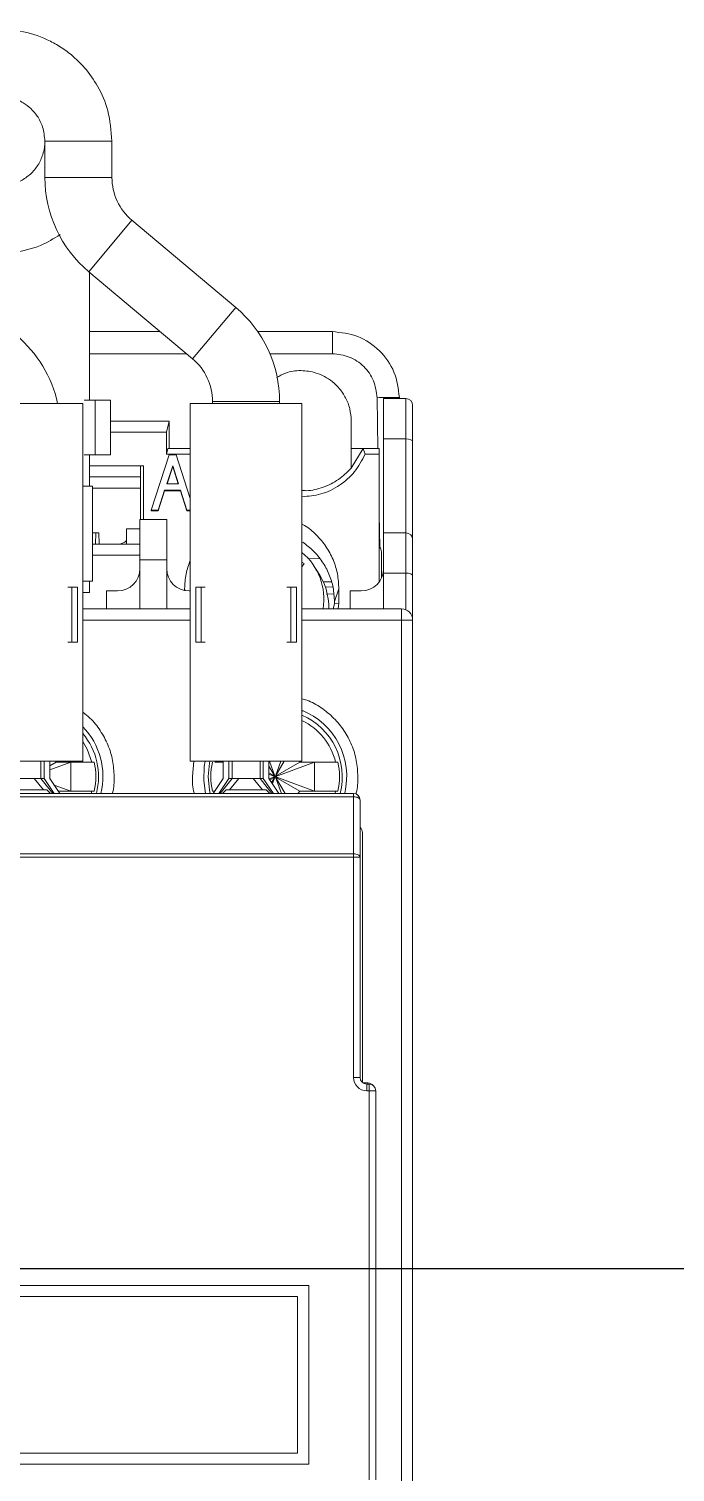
# Model space of a CAD drawing. Header units: millimetres. Extents: x 1004 to 59588, y 686 to 38112.
# Drawn here: x 44619.5 to 44648.4, y 36862.7 to 36927.2 of the extents above; entities that cross this region are included whole.
import ezdxf

# ---------------------------------------------------------------- set-up
doc = ezdxf.new("R2010")
doc.units = ezdxf.units.MM

msp = doc.modelspace()

# ---------------------------------------------------------------- linework, layer by layer
at = {"color": 7, "linetype": 'Continuous', "lineweight": 15}
for p, q in [((44620.192, 36922.205), (44620.192, 36920.58)), ((44623.192, 36922.205), (44620.192, 36922.205)), ((44623.192, 36920.58), (44623.192, 36922.205)), ((44628.727, 36914.769), (44624.085, 36918.665)), ((44622.157, 36916.367), (44626.799, 36912.471)), ((44622.192, 36910.625), (44622.192, 36916.337)), ((44622.192, 36913.689), (44625.348, 36913.689)), ((44629.713, 36913.689), (44633.05, 36913.689)), ((44621.892, 36910.479), (44616.892, 36910.479)), ((44621.892, 36894.479), (44621.892, 36910.479)), ((44622.442, 36910.625), (44621.957, 36910.625)), ((44622.442, 36908.175), (44622.442, 36910.625)), ((44623.127, 36910.625), (44622.442, 36910.625)), ((44623.127, 36908.175), (44623.127, 36910.625)), ((44626.692, 36910.479), (44626.692, 36894.479)), ((44631.692, 36910.479), (44626.692, 36910.479)), ((44627.692, 36910.556), (44627.692, 36910.479)), ((44630.692, 36910.479), (44630.692, 36910.556)), ((44631.692, 36894.479), (44631.692, 36910.479)), ((44636.342, 36910.689), (44635.342, 36910.689)), ((44635.342, 36908.889), (44635.342, 36910.689)), ((44636.05, 36910.741), (44636.051, 36910.689)), ((44636.342, 36908.889), (44636.342, 36910.689)), ((44636.642, 36910.389), (44636.642, 36908.764)), ((44623.127, 36909.688), (44625.759, 36909.688)), ((44623.127, 36909.188), (44625.634, 36909.188)), ((44625.634, 36909.188), (44625.632, 36908.204)), ((44625.759, 36909.688), (44625.634, 36909.188)), ((44625.759, 36909.688), (44625.759, 36908.46)), ((44633.894, 36908.46), (44633.895, 36909.689)), ((44625.632, 36908.204), (44625.696, 36908.46)), ((44626.692, 36908.46), (44625.696, 36908.46)), ((44633.892, 36907.58), (44634.432, 36908.46)), ((44633.892, 36907.58), (44633.892, 36908.46)), ((44633.892, 36908.46), (44634.432, 36908.46)), ((44634.432, 36908.46), (44634.518, 36908.204)), ((44634.432, 36908.46), (44635.142, 36908.46)), ((44635.142, 36908.46), (44635.142, 36908.204)), ((44635.342, 36908.889), (44636.342, 36908.889)), ((44635.342, 36904.689), (44635.342, 36908.889)), ((44636.342, 36904.689), (44636.342, 36908.889)), ((44636.642, 36908.764), (44636.642, 36904.389)), ((44622.442, 36908.175), (44621.957, 36908.175)), ((44622.192, 36906.775), (44622.192, 36908.175)), ((44623.127, 36908.175), (44622.442, 36908.175)), ((44624.942, 36905.702), (44625.754, 36908.171)), ((44625.632, 36908.204), (44626.692, 36908.204)), ((44625.754, 36908.171), (44626.069, 36908.171)), ((44626.069, 36908.171), (44626.692, 36906.231)), ((44634.518, 36908.204), (44635.142, 36908.204)), ((44635.142, 36908.204), (44635.142, 36902.489)), ((44624.604, 36907.689), (44622.192, 36907.689)), ((44622.192, 36907.189), (44624.477, 36907.189)), ((44624.477, 36905.289), (44624.477, 36907.689)), ((44624.604, 36907.689), (44624.608, 36905.289)), ((44625.647, 36906.887), (44625.91, 36907.687)), ((44625.657, 36906.887), (44625.91, 36907.656)), ((44625.91, 36907.687), (44626.166, 36906.887)), ((44625.91, 36907.687), (44625.91, 36907.656)), ((44625.91, 36907.656), (44626.156, 36906.887)), ((44622.324, 36906.775), (44621.892, 36906.775)), ((44622.324, 36902.525), (44622.324, 36906.775)), ((44625.549, 36906.591), (44625.257, 36905.702)), ((44625.257, 36905.671), (44625.549, 36906.56)), ((44626.262, 36906.591), (44625.549, 36906.591)), ((44625.549, 36906.591), (44625.549, 36906.56)), ((44625.549, 36906.56), (44626.262, 36906.56)), ((44626.166, 36906.887), (44625.647, 36906.887)), ((44626.547, 36905.702), (44626.262, 36906.591)), ((44626.262, 36906.591), (44626.262, 36906.56)), ((44626.262, 36906.56), (44626.547, 36905.671)), ((44624.442, 36905.289), (44625.642, 36905.289)), ((44624.442, 36903.489), (44624.442, 36905.289)), ((44625.257, 36905.702), (44624.942, 36905.702)), ((44624.942, 36905.671), (44624.942, 36905.702)), ((44624.942, 36905.671), (44625.257, 36905.671)), ((44625.257, 36905.702), (44625.257, 36905.671)), ((44625.642, 36905.289), (44625.642, 36903.489)), ((44626.692, 36905.702), (44626.547, 36905.702)), ((44626.547, 36905.702), (44626.547, 36905.671)), ((44626.547, 36905.671), (44626.692, 36905.671)), ((44622.324, 36904.689), (44622.475, 36904.689)), ((44622.475, 36904.689), (44622.453, 36904.189)), ((44622.475, 36904.689), (44622.602, 36904.689)), ((44622.602, 36904.689), (44622.624, 36904.189)), ((44623.842, 36904.189), (44623.842, 36904.863)), ((44624.442, 36904.863), (44623.842, 36904.863)), ((44635.342, 36904.689), (44636.342, 36904.689)), ((44635.342, 36902.889), (44635.342, 36904.689)), ((44636.342, 36902.889), (44636.342, 36904.689)), ((44622.324, 36904.189), (44624.442, 36904.189)), ((44636.642, 36904.389), (44636.642, 36902.764)), ((44624.442, 36903.689), (44622.324, 36903.689)), ((44624.442, 36903.489), (44624.442, 36901.289)), ((44625.642, 36903.489), (44624.442, 36903.489)), ((44625.642, 36901.289), (44625.642, 36903.489)), ((44631.795, 36903.312), (44631.692, 36903.381)), ((44631.692, 36903.164), (44631.795, 36903.312)), ((44631.953, 36903.538), (44632.491, 36903.528)), ((44632.393, 36902.962), (44632.21, 36903.234)), ((44635.342, 36902.889), (44636.342, 36902.889)), ((44635.342, 36901.289), (44635.342, 36902.889)), ((44636.642, 36902.764), (44636.642, 36900.789)), ((44621.221, 36902.256), (44621.399, 36902.256)), ((44621.399, 36899.805), (44621.399, 36902.256)), ((44621.646, 36902.256), (44621.399, 36902.256)), ((44621.646, 36902.256), (44621.646, 36899.805)), ((44622.324, 36902.525), (44621.892, 36902.525)), ((44621.892, 36902.025), (44622.192, 36902.025)), ((44622.192, 36902.025), (44622.192, 36902.525)), ((44623.442, 36902.089), (44622.942, 36902.089)), ((44622.942, 36902.089), (44622.942, 36901.289)), ((44626.442, 36902.109), (44626.442, 36902.186)), ((44626.692, 36902.089), (44626.642, 36902.089)), ((44626.938, 36899.805), (44626.938, 36902.256)), ((44626.938, 36902.256), (44627.184, 36902.256)), ((44627.184, 36899.805), (44627.184, 36902.256)), ((44627.184, 36902.256), (44627.363, 36902.256)), ((44631.021, 36902.256), (44631.199, 36902.256)), ((44631.199, 36899.805), (44631.199, 36902.256)), ((44631.446, 36902.256), (44631.199, 36902.256)), ((44631.446, 36902.256), (44631.446, 36899.805)), ((44633.003, 36902.502), (44632.645, 36902.503)), ((44633.075, 36902.267), (44632.736, 36902.268)), ((44632.788, 36901.94), (44633.111, 36901.956)), ((44633.342, 36902.186), (44633.145, 36901.616)), ((44633.342, 36902.186), (44633.342, 36901.544)), ((44634.342, 36902.089), (44633.842, 36902.089)), ((44633.842, 36902.089), (44633.842, 36901.289)), ((44633.093, 36901.289), (44633.144, 36901.509)), ((44633.145, 36901.616), (44633.144, 36901.509)), ((44633.144, 36901.509), (44633.342, 36901.544)), ((44633.305, 36901.289), (44633.342, 36901.544)), ((44626.692, 36901.289), (44621.892, 36901.289)), ((44636.142, 36901.289), (44631.692, 36901.289)), ((44636.142, 36900.789), (44636.142, 36901.289)), ((44636.642, 36900.789), (44636.142, 36900.789)), ((44636.142, 36900.789), (44636.142, 36842.789)), ((44636.642, 36842.789), (44636.642, 36900.789)), ((44621.221, 36899.805), (44621.399, 36899.805)), ((44621.399, 36899.805), (44621.646, 36899.805)), ((44626.938, 36899.805), (44627.184, 36899.805)), ((44627.184, 36899.805), (44627.363, 36899.805)), ((44631.021, 36899.805), (44631.199, 36899.805)), ((44631.199, 36899.805), (44631.446, 36899.805)), ((44631.752, 36896.73), (44631.692, 36896.73)), ((44621.892, 36894.479), (44616.892, 36894.479)), ((44620.16, 36893.709), (44620.16, 36894.479)), ((44620.413, 36894.479), (44620.413, 36893.709)), ((44620.413, 36894.272), (44620.702, 36894.439)), ((44620.413, 36894.093), (44621.352, 36894.439)), ((44620.702, 36894.439), (44620.662, 36894.479)), ((44620.702, 36894.439), (44622.296, 36894.439)), ((44621.352, 36893.139), (44621.352, 36894.439)), ((44622.296, 36894.439), (44622.395, 36894.439)), ((44631.692, 36894.479), (44626.692, 36894.479)), ((44628.171, 36894.439), (44627.788, 36894.439)), ((44628.171, 36893.709), (44628.171, 36894.479)), ((44628.424, 36893.709), (44628.424, 36894.479)), ((44629.96, 36893.709), (44629.96, 36894.479)), ((44630.213, 36894.479), (44630.213, 36893.709)), ((44630.474, 36893.806), (44630.213, 36894.257)), ((44630.482, 36893.814), (44630.236, 36894.479)), ((44630.747, 36894.479), (44630.502, 36893.814)), ((44630.51, 36893.806), (44630.899, 36894.479)), ((44630.51, 36893.806), (44631.602, 36894.439)), ((44630.517, 36893.799), (44632.252, 36894.439)), ((44631.602, 36894.439), (44631.562, 36894.479)), ((44631.602, 36894.439), (44633.196, 36894.439)), ((44632.252, 36893.139), (44632.252, 36894.439)), ((44633.196, 36894.439), (44633.295, 36894.439)), ((44619.696, 36893.709), (44619.709, 36893.709)), ((44619.709, 36893.709), (44620.017, 36893.709)), ((44620.017, 36893.709), (44620.16, 36893.709)), ((44620.612, 36893.039), (44620.16, 36893.709)), ((44620.413, 36893.709), (44620.863, 36893.039)), ((44627.381, 36893.039), (44627.297, 36893.611)), ((44627.721, 36893.039), (44628.171, 36893.709)), ((44628.424, 36893.709), (44627.972, 36893.039)), ((44628.567, 36893.709), (44628.424, 36893.709)), ((44628.567, 36893.709), (44628.874, 36893.709)), ((44628.874, 36893.709), (44628.888, 36893.709)), ((44629.496, 36893.709), (44629.509, 36893.709)), ((44629.509, 36893.709), (44629.817, 36893.709)), ((44629.817, 36893.709), (44629.96, 36893.709)), ((44630.412, 36893.039), (44629.96, 36893.709)), ((44630.213, 36893.958), (44630.474, 36893.806)), ((44630.213, 36893.893), (44630.467, 36893.799)), ((44630.213, 36893.709), (44630.663, 36893.039)), ((44630.226, 36893.69), (44630.467, 36893.778)), ((44630.256, 36893.645), (44630.474, 36893.771)), ((44630.334, 36893.529), (44630.474, 36893.771)), ((44630.373, 36893.47), (44630.482, 36893.764)), ((44630.474, 36893.806), (44630.467, 36893.799)), ((44630.467, 36893.799), (44630.467, 36893.778)), ((44630.467, 36893.778), (44630.474, 36893.771)), ((44630.482, 36893.814), (44630.474, 36893.806)), ((44630.474, 36893.771), (44630.482, 36893.764)), ((44630.502, 36893.814), (44630.482, 36893.814)), ((44630.482, 36893.764), (44630.502, 36893.764)), ((44630.51, 36893.806), (44630.502, 36893.814)), ((44630.502, 36893.764), (44630.51, 36893.771)), ((44630.77, 36893.039), (44630.502, 36893.764)), ((44630.517, 36893.799), (44630.51, 36893.806)), ((44630.51, 36893.771), (44630.517, 36893.778)), ((44631.602, 36893.139), (44630.51, 36893.771)), ((44630.934, 36893.039), (44630.51, 36893.771)), ((44630.517, 36893.778), (44630.517, 36893.799)), ((44632.252, 36893.139), (44630.517, 36893.778)), ((44604.792, 36893.039), (44633.992, 36893.039)), ((44618.497, 36893.199), (44620.287, 36893.199)), ((44620.447, 36893.039), (44620.287, 36893.199)), ((44621.352, 36893.139), (44620.613, 36893.411)), ((44620.796, 36893.139), (44622.296, 36893.139)), ((44622.296, 36893.139), (44622.27, 36893.039)), ((44622.395, 36893.139), (44622.296, 36893.139)), ((44627.788, 36893.139), (44627.689, 36893.139)), ((44627.788, 36893.139), (44627.788, 36893.139)), ((44628.297, 36893.199), (44628.137, 36893.039)), ((44628.297, 36893.199), (44630.087, 36893.199)), ((44630.247, 36893.039), (44630.087, 36893.199)), ((44631.502, 36893.039), (44631.602, 36893.139)), ((44631.602, 36893.139), (44633.196, 36893.139)), ((44633.196, 36893.139), (44633.17, 36893.039)), ((44633.295, 36893.139), (44633.196, 36893.139)), ((44633.992, 36892.889), (44633.992, 36893.039)), ((44633.992, 36892.889), (44604.792, 36892.889)), ((44633.992, 36890.337), (44633.992, 36892.889)), ((44634.292, 36892.739), (44634.292, 36890.187)), ((44634.392, 36891.289), (44634.392, 36880.115)), ((44604.792, 36890.337), (44633.992, 36890.337)), ((44633.992, 36890.187), (44604.792, 36890.187)), ((44633.992, 36890.187), (44633.992, 36890.337)), ((44633.992, 36880.339), (44633.992, 36890.187)), ((44633.992, 36890.187), (44634.292, 36890.187)), ((44634.292, 36890.187), (44634.292, 36880.339)), ((44633.992, 36880.339), (44634.292, 36880.339)), ((44634.426, 36880.089), (44634.642, 36880.089)), ((44634.592, 36879.739), (44634.592, 36880.039)), ((44634.592, 36880.039), (44634.692, 36880.039)), ((44634.692, 36880.039), (44634.692, 36879.739)), ((44634.692, 36879.739), (44634.592, 36879.739)), ((44634.692, 36862.339), (44634.692, 36879.739)), ((44634.992, 36879.739), (44634.692, 36879.739)), ((44634.992, 36879.739), (44634.992, 36862.339)), ((44613.992, 36871.039), (44631.992, 36871.039)), ((44631.992, 36871.039), (44631.992, 36863.039)), ((44614.492, 36870.539), (44631.492, 36870.539)), ((44631.492, 36870.539), (44631.492, 36863.539)), ((44631.492, 36863.539), (44614.492, 36863.539)), ((44631.992, 36863.039), (44613.992, 36863.039))]:
    msp.add_line(p, q, dxfattribs=at)
at = {"color": 8, "linetype": 'Continuous', "lineweight": 15}
for p, q in [((44623.192, 36920.58), (44620.192, 36920.58)), ((44624.085, 36918.665), (44622.157, 36916.367)), ((44628.727, 36914.769), (44626.799, 36912.471)), ((44622.192, 36912.697), (44626.529, 36912.697)), ((44630.258, 36912.697), (44633.05, 36912.697)), ((44630.692, 36910.556), (44627.692, 36910.556)), ((44635.05, 36910.732), (44635.09, 36908.46)), ((44624.477, 36906.693), (44622.324, 36906.693)), ((44635.142, 36905.511), (44635.167, 36904.053)), ((44636.342, 36901.247), (44636.342, 36902.889)), ((44626.47, 36902.104), (44626.442, 36902.186)), ((44621.892, 36900.789), (44626.692, 36900.789)), ((44631.692, 36900.789), (44636.142, 36900.789)), ((44620.017, 36893.709), (44620.017, 36894.479)), ((44626.86, 36894.479), (44626.792, 36893.789)), ((44628.567, 36893.709), (44628.567, 36894.479)), ((44629.817, 36893.709), (44629.817, 36894.479)), ((44620.132, 36893.199), (44619.709, 36893.709)), ((44620.544, 36893.039), (44620.017, 36893.709)), ((44628.567, 36893.709), (44628.04, 36893.039)), ((44628.874, 36893.709), (44628.452, 36893.199)), ((44629.932, 36893.199), (44629.509, 36893.709)), ((44630.344, 36893.039), (44629.817, 36893.709)), ((44634.642, 36880.039), (44634.642, 36880.089))]:
    msp.add_line(p, q, dxfattribs=at)
msp.add_line((44092.042, 36871.789), (44748.186, 36871.789))
at = {"color": 7, "linetype": 'Continuous', "lineweight": 15, "flags": 128}
for points in [[(44621.892, 36895.353), (44622.086, 36895.019), (44622.296, 36894.439)], [(44627.297, 36893.611), (44627.323, 36894.237), (44627.367, 36894.479)], [(44627.492, 36893.789), (44627.553, 36894.393), (44627.572, 36894.479)], [(44627.587, 36893.039), (44627.553, 36893.185), (44627.492, 36893.789)], [(44634.292, 36892.739), (44634.286, 36892.768), (44634.269, 36892.796), (44634.241, 36892.822), (44634.204, 36892.845), (44634.159, 36892.863), (44634.107, 36892.877), (44634.05, 36892.886), (44633.992, 36892.889)], [(44634.292, 36890.187), (44634.286, 36890.216), (44634.269, 36890.244), (44634.241, 36890.27), (44634.204, 36890.293), (44634.159, 36890.312), (44634.107, 36890.326), (44634.05, 36890.334), (44633.992, 36890.337)]]:
    msp.add_lwpolyline(points, dxfattribs=at)
at = {"color": 7, "linetype": 'Continuous', "lineweight": 15}
for centre, radius, start, end in [((44625.692, 36920.58), 5.5, 180, 230), ((44625.692, 36920.58), 2.5, 180, 230), ((44625.192, 36910.556), 5.5, 0, 50), ((44615.392, 36909.298), 5.5, 12.40089, 50), ((44625.192, 36910.556), 2.5, 0, 50), ((44636.342, 36910.389), 0.3, 0, 90), ((44636.342, 36904.389), 0.3, 0, 90), ((44629.943, 36901.715), 2.729, 351.0208, 50.16076), ((44623.442, 36903.089), 1, 270, 0), ((44626.642, 36903.089), 1, 180, 270), ((44629.954, 36901.324), 2.938, 359.3172, 33.895), ((44634.342, 36903.089), 1, 270, 0), ((44636.142, 36900.789), 0.5, 0, 90), ((44630.492, 36893.789), 3.2, 346.44522, 67.97569), ((44630.492, 36893.789), 3, 345.52249, 66.42182), ((44630.492, 36893.789), 2.781, 13.51533, 64.43999), ((44619.592, 36893.789), 3.2, 346.44522, 44.04863), ((44619.592, 36893.789), 3, 345.52249, 39.94451), ((44619.592, 36893.789), 2.878, 346.94482, 13.05518), ((44630.492, 36893.789), 2.878, 166.94482, 193.05518), ((44630.492, 36893.789), 2.878, 346.94482, 13.05518), ((44633.992, 36892.739), 0.3, 0, 90), ((44634.092, 36891.289), 0.3, 0, 48.18969), ((44634.592, 36880.339), 0.6, 180, 270), ((44634.592, 36880.339), 0.3, 180, 270), ((44634.642, 36879.789), 0.3, 38.22272, 90), ((44634.692, 36879.739), 0.3, 0, 90)]:
    msp.add_arc(centre, radius, start, end, dxfattribs=at)
for centre in [(44636.342, 36908.764), (44636.342, 36902.764)]:
    msp.add_ellipse(centre, major_axis=(0.3, 0), ratio=0.414214, start_param=0, end_param=1.570796, dxfattribs=at)
for points, knots in [([(44623.192, 36922.205), (44623.156, 36922.663), (44623.088, 36923.518), (44622.61, 36924.626), (44622.031, 36925.453), (44621.436, 36926.033), (44620.866, 36926.446), (44620.114, 36926.855), (44619.076, 36927.184), (44617.761, 36927.244), (44616.462, 36926.958), (44615.285, 36926.344), (44614.306, 36925.443), (44613.597, 36924.319), (44613.205, 36923.05), (44613.157, 36921.719), (44613.457, 36920.426), (44614.085, 36919.252), (44614.995, 36918.285), (44616.126, 36917.588), (44617.403, 36917.207), (44618.725, 36917.181), (44619.931, 36917.444), (44620.591, 36917.849), (44620.877, 36918.025)], [0, 0, 0, 0, 0.052045, 0.097021, 0.135281, 0.166487, 0.191218, 0.215161, 0.263771, 0.313681, 0.363419, 0.413426, 0.463213, 0.513083, 0.563039, 0.612803, 0.662841, 0.712609, 0.762549, 0.812431, 0.862208, 0.912221, 0.961961, 1, 1, 1, 1]), ([(44620.186, 36922.241), (44620.188, 36922.226), (44620.214, 36922.037), (44620.134, 36921.669), (44619.938, 36921.178), (44619.609, 36920.761), (44619.182, 36920.44), (44618.69, 36920.244), (44618.161, 36920.182), (44617.634, 36920.26), (44617.148, 36920.471), (44616.731, 36920.805), (44616.418, 36921.232), (44616.225, 36921.729), (44616.169, 36922.258), (44616.253, 36922.782), (44616.471, 36923.269), (44616.806, 36923.679), (44617.24, 36923.99), (44617.733, 36924.175), (44618.239, 36924.225), (44618.75, 36924.148), (44619.333, 36923.899), (44619.82, 36923.435), (44620.136, 36922.814), (44620.172, 36922.417), (44620.192, 36922.205)], [0, 0, 0, 0, 0.003659, 0.045543, 0.087246, 0.129255, 0.170949, 0.212896, 0.25472, 0.296481, 0.338482, 0.380168, 0.422155, 0.463903, 0.505704, 0.547644, 0.589336, 0.631355, 0.673078, 0.714974, 0.755753, 0.793329, 0.837028, 0.905531, 0.949442, 1, 1, 1, 1]), ([(44633.05, 36912.697), (44633.31, 36912.668), (44633.828, 36912.609), (44634.484, 36912.157), (44634.949, 36911.508), (44635.016, 36910.991), (44635.05, 36910.732)], [0, 0, 0, 0, 0.24995, 0.500001, 0.750051, 1, 1, 1, 1]), ([(44633.895, 36909.689), (44633.882, 36909.873), (44633.856, 36910.231), (44633.664, 36910.722), (44633.393, 36911.133), (44632.971, 36911.546), (44632.378, 36911.866), (44631.645, 36911.972), (44631.015, 36911.902), (44630.685, 36911.7), (44630.554, 36911.619)], [0, 0, 0, 0, 0.1178623, 0.2290333, 0.3335067, 0.4312767, 0.605957, 0.7540501, 0.902001, 1, 1, 1, 1]), ([(44631.692, 36906.303), (44631.976, 36906.327), (44632.571, 36906.379), (44633.39, 36906.784), (44634.093, 36907.396), (44634.376, 36907.934), (44634.518, 36908.204)], [0, 0, 0, 0, 0.235446, 0.493016, 0.7465, 1, 1, 1, 1]), ([(44631.692, 36906.583), (44631.757, 36906.579), (44632.078, 36906.557), (44632.645, 36906.714), (44633.343, 36907.04), (44633.709, 36907.4), (44633.892, 36907.58)], [0, 0, 0, 0, 0.0790324, 0.3860216, 0.6930108, 1, 1, 1, 1]), ([(44633.342, 36902.186), (44633.329, 36902.409), (44633.303, 36902.855), (44633.098, 36903.498), (44632.78, 36904.093), (44632.343, 36904.604), (44631.971, 36904.938), (44631.731, 36905.06), (44631.692, 36905.08)], [0, 0, 0, 0, 0.192467, 0.384935, 0.577402, 0.76987, 0.962337, 1, 1, 1, 1]), ([(44623.534, 36904.189), (44623.536, 36904.189), (44623.569, 36904.194), (44623.628, 36904.211), (44623.728, 36904.247), (44623.82, 36904.305), (44623.835, 36904.35), (44623.842, 36904.373)], [0, 0, 0, 0, 0.007893, 0.172737, 0.339841, 0.670174, 1, 1, 1, 1]), ([(44633.145, 36901.616), (44633.133, 36901.827), (44633.109, 36902.247), (44632.916, 36902.854), (44632.614, 36903.41), (44632.217, 36903.898), (44631.885, 36904.146), (44631.723, 36904.267)], [0, 0, 0, 0, 0.201841, 0.403738, 0.605584, 0.807433, 1, 1, 1, 1]), ([(44635.167, 36904.053), (44635.188, 36904.023), (44635.233, 36903.958), (44635.239, 36903.879), (44635.242, 36903.836)], [0, 0, 0, 0, 0.452891, 1, 1, 1, 1]), ([(44626.692, 36903.449), (44626.621, 36903.251), (44626.474, 36902.843), (44626.453, 36902.409), (44626.442, 36902.186)], [0, 0, 0, 0, 0.483402, 1, 1, 1, 1]), ([(44635.254, 36902.687), (44635.253, 36902.824), (44635.25, 36903.313), (44635.245, 36903.617), (44635.242, 36903.836)], [0, 0, 0, 0, 0.280822, 1, 1, 1, 1])]:
    msp.add_open_spline(points, degree=3, knots=knots, dxfattribs=at)
for points in [[(44633.05, 36913.689), (44633.439, 36913.645), (44634.217, 36913.556), (44635.201, 36912.877), (44635.898, 36911.905), (44635.999, 36911.129), (44636.05, 36910.741)], [(44633.05, 36913.689), (44633.05, 36913.674), (44633.05, 36913.644), (44633.05, 36913.415), (44633.05, 36913.088), (44633.05, 36912.828), (44633.05, 36912.697)], [(44635.05, 36910.732), (44635.182, 36910.735), (44635.446, 36910.739), (44635.777, 36910.743), (44636.008, 36910.744), (44636.036, 36910.742), (44636.05, 36910.741)], [(44619.088, 36893.709), (44619.136, 36893.709), (44619.233, 36893.709), (44619.392, 36893.709), (44619.551, 36893.709), (44619.648, 36893.709), (44619.696, 36893.709)], [(44628.888, 36893.709), (44628.936, 36893.709), (44629.033, 36893.709), (44629.192, 36893.709), (44629.351, 36893.709), (44629.448, 36893.709), (44629.496, 36893.709)]]:
    msp.add_open_spline(points, degree=3, dxfattribs=at)
at = {"color": 8, "linetype": 'Continuous', "lineweight": 15}
for points, knots in [([(44634.192, 36893.789), (44634.178, 36894.032), (44634.151, 36894.516), (44633.93, 36895.214), (44633.59, 36895.858), (44633.125, 36896.423), (44632.56, 36896.88), (44632.07, 36897.166), (44631.764, 36897.252), (44631.692, 36897.273)], [0, 0, 0, 0, 0.158844, 0.316861, 0.475176, 0.633792, 0.792152, 0.950699, 1, 1, 1, 1]), ([(44623.292, 36893.789), (44623.278, 36894.031), (44623.251, 36894.516), (44623.031, 36895.215), (44622.687, 36895.855), (44622.3, 36896.349), (44622, 36896.581), (44621.892, 36896.665)], [0, 0, 0, 0, 0.219629, 0.438113, 0.657009, 0.876324, 1, 1, 1, 1]), ([(44623.213, 36893.039), (44623.215, 36893.047), (44623.289, 36893.288), (44623.291, 36893.543), (44623.292, 36893.789)], [0, 0, 0, 0, 0.036085, 1, 1, 1, 1]), ([(44626.792, 36893.789), (44626.793, 36893.543), (44626.795, 36893.288), (44626.869, 36893.048), (44626.871, 36893.039)], [0, 0, 0, 0, 0.96354, 1, 1, 1, 1]), ([(44634.105, 36893.015), (44634.111, 36893.032), (44634.188, 36893.28), (44634.19, 36893.543), (44634.192, 36893.789)], [0, 0, 0, 0, 0.066623, 1, 1, 1, 1])]:
    msp.add_open_spline(points, degree=3, knots=knots, dxfattribs=at)

doc.saveas('drawing.dxf')
